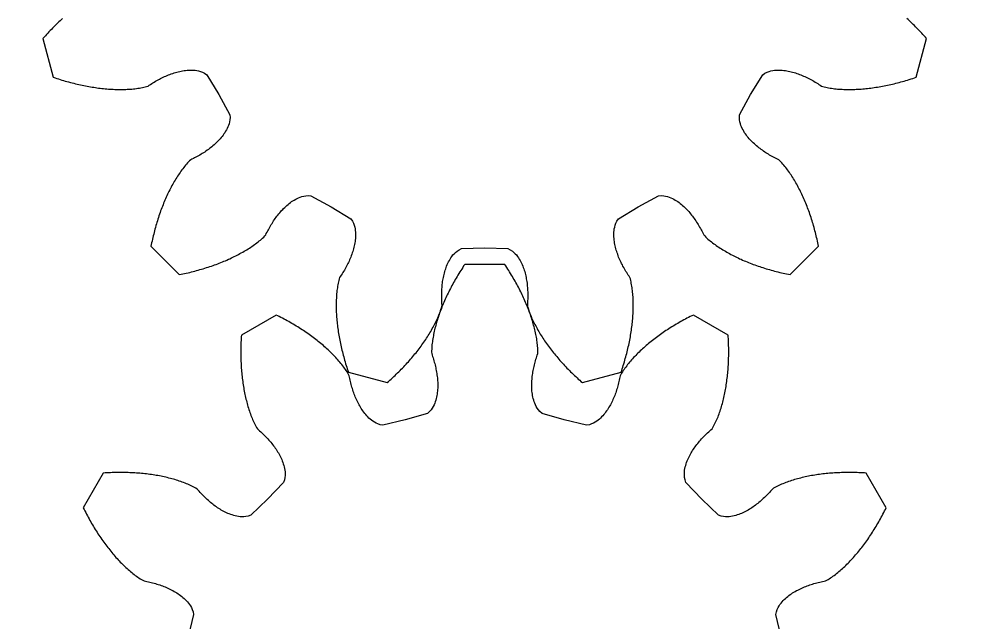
# Model space of a CAD drawing. Header units: metres. Extents: x -22.2 to 22.2, y -22.2 to 22.2.
# Drawn here: x -7.2 to 7.52, y 1.45 to 10.79 of the extents above; entities that cross this region are included whole.
import ezdxf

# ---------------------------------------------------------------- set-up
doc = ezdxf.new("R2010")
doc.units = ezdxf.units.M

msp = doc.modelspace()

# ---------------------------------------------------------------- linework, layer by layer
for points in [[(-6.531, 10.801), (-6.55, 10.783), (-6.57, 10.765), (-6.589, 10.747), (-6.609, 10.728), (-6.628, 10.709), (-6.647, 10.69), (-6.666, 10.671), (-6.685, 10.652), (-6.704, 10.632), (-6.723, 10.612), (-6.742, 10.593), (-6.761, 10.572), (-6.78, 10.552), (-6.798, 10.531), (-6.817, 10.511), (-6.835, 10.49), (-6.675, 9.89), (-6.648, 9.881), (-6.622, 9.873), (-6.595, 9.864), (-6.569, 9.856), (-6.543, 9.848), (-6.516, 9.84), (-6.49, 9.832), (-6.464, 9.825), (-6.438, 9.818), (-6.411, 9.811), (-6.385, 9.804), (-6.359, 9.797), (-6.333, 9.791), (-6.307, 9.785), (-6.281, 9.779), (-6.255, 9.773), (-6.23, 9.767), (-6.204, 9.762), (-6.178, 9.757), (-6.152, 9.752), (-6.127, 9.747), (-6.101, 9.743), (-6.075, 9.739), (-6.05, 9.735), (-6.024, 9.731), (-5.999, 9.727), (-5.974, 9.724), (-5.948, 9.721), (-5.923, 9.718), (-5.898, 9.715), (-5.873, 9.713), (-5.848, 9.711), (-5.823, 9.709), (-5.798, 9.707), (-5.773, 9.706), (-5.749, 9.704), (-5.724, 9.703), (-5.699, 9.703), (-5.675, 9.702), (-5.651, 9.702), (-5.626, 9.702), (-5.602, 9.702), (-5.578, 9.703), (-5.554, 9.703), (-5.53, 9.705), (-5.506, 9.706), (-5.482, 9.707), (-5.459, 9.709), (-5.435, 9.712), (-5.412, 9.714), (-5.389, 9.717), (-5.366, 9.72), (-5.343, 9.724), (-5.32, 9.728), (-5.297, 9.732), (-5.275, 9.737), (-5.253, 9.742), (-5.231, 9.747), (-5.209, 9.755), (-5.19, 9.767), (-5.171, 9.78), (-5.152, 9.792), (-5.133, 9.804), (-5.113, 9.816), (-5.094, 9.828), (-5.074, 9.839), (-5.054, 9.85), (-5.034, 9.861), (-5.014, 9.871), (-4.994, 9.882), (-4.974, 9.891), (-4.954, 9.901), (-4.933, 9.91), (-4.912, 9.919), (-4.892, 9.928), (-4.871, 9.936), (-4.849, 9.943), (-4.828, 9.951), (-4.807, 9.958), (-4.785, 9.965), (-4.763, 9.971), (-4.741, 9.976), (-4.719, 9.982), (-4.696, 9.986), (-4.674, 9.991), (-4.651, 9.994), (-4.628, 9.997), (-4.604, 10), (-4.58, 10.001), (-4.556, 10.001), (-4.531, 10.001), (-4.506, 10.001), (-4.481, 9.998), (-4.455, 9.995), (-4.427, 9.988), (-4.398, 9.98), (-4.369, 9.97), (-4.336, 9.954), (-4.3, 9.93), (-4.114, 9.625), (-4.114, 9.625), (-3.943, 9.311), (-3.94, 9.268), (-3.942, 9.231), (-3.948, 9.201), (-3.956, 9.172), (-3.964, 9.145), (-3.974, 9.121), (-3.985, 9.097), (-3.997, 9.075), (-4.009, 9.054), (-4.021, 9.033), (-4.034, 9.013), (-4.048, 8.994), (-4.062, 8.975), (-4.077, 8.957), (-4.092, 8.94), (-4.107, 8.922), (-4.123, 8.906), (-4.139, 8.889), (-4.155, 8.874), (-4.172, 8.858), (-4.188, 8.843), (-4.206, 8.829), (-4.223, 8.814), (-4.241, 8.8), (-4.259, 8.786), (-4.276, 8.773), (-4.295, 8.76), (-4.313, 8.747), (-4.332, 8.734), (-4.351, 8.722), (-4.37, 8.71), (-4.389, 8.698), (-4.408, 8.686), (-4.428, 8.675), (-4.448, 8.664), (-4.468, 8.653), (-4.488, 8.642), (-4.508, 8.632), (-4.529, 8.621), (-4.549, 8.611), (-4.566, 8.596), (-4.582, 8.58), (-4.598, 8.564), (-4.613, 8.546), (-4.628, 8.529), (-4.643, 8.511), (-4.657, 8.493), (-4.672, 8.475), (-4.686, 8.456), (-4.7, 8.437), (-4.713, 8.418), (-4.727, 8.398), (-4.74, 8.379), (-4.753, 8.359), (-4.766, 8.338), (-4.779, 8.318), (-4.791, 8.297), (-4.803, 8.277), (-4.815, 8.256), (-4.827, 8.234), (-4.839, 8.213), (-4.851, 8.191), (-4.862, 8.169), (-4.874, 8.147), (-4.885, 8.125), (-4.896, 8.103), (-4.906, 8.08), (-4.917, 8.057), (-4.927, 8.034), (-4.938, 8.011), (-4.948, 7.988), (-4.958, 7.965), (-4.968, 7.941), (-4.977, 7.917), (-4.987, 7.893), (-4.996, 7.869), (-5.005, 7.845), (-5.014, 7.821), (-5.023, 7.796), (-5.031, 7.771), (-5.04, 7.746), (-5.048, 7.721), (-5.056, 7.696), (-5.064, 7.671), (-5.072, 7.645), (-5.08, 7.62), (-5.087, 7.594), (-5.095, 7.568), (-5.102, 7.542), (-5.109, 7.516), (-5.116, 7.49), (-5.122, 7.463), (-5.129, 7.437), (-5.135, 7.41), (-5.141, 7.383), (-5.147, 7.356), (-5.153, 7.329), (-5.159, 7.302), (-5.164, 7.275), (-4.725, 6.836), (-4.698, 6.841), (-4.671, 6.847), (-4.644, 6.853), (-4.617, 6.859), (-4.59, 6.865), (-4.563, 6.871), (-4.537, 6.878), (-4.51, 6.884), (-4.484, 6.891), (-4.458, 6.898), (-4.432, 6.905), (-4.406, 6.913), (-4.38, 6.92), (-4.355, 6.928), (-4.329, 6.936), (-4.304, 6.944), (-4.279, 6.952), (-4.254, 6.96), (-4.229, 6.969), (-4.204, 6.977), (-4.179, 6.986), (-4.155, 6.995), (-4.131, 7.004), (-4.107, 7.013), (-4.083, 7.023), (-4.059, 7.032), (-4.035, 7.042), (-4.012, 7.052), (-3.989, 7.062), (-3.966, 7.073), (-3.943, 7.083), (-3.92, 7.094), (-3.897, 7.104), (-3.875, 7.115), (-3.853, 7.126), (-3.831, 7.138), (-3.809, 7.149), (-3.787, 7.161), (-3.766, 7.173), (-3.744, 7.185), (-3.723, 7.197), (-3.703, 7.209), (-3.682, 7.221), (-3.662, 7.234), (-3.641, 7.247), (-3.621, 7.26), (-3.602, 7.273), (-3.582, 7.287), (-3.563, 7.3), (-3.544, 7.314), (-3.525, 7.328), (-3.507, 7.343), (-3.489, 7.357), (-3.471, 7.372), (-3.454, 7.387), (-3.436, 7.402), (-3.42, 7.418), (-3.404, 7.434), (-3.389, 7.451), (-3.379, 7.471), (-3.368, 7.492), (-3.358, 7.512), (-3.347, 7.532), (-3.336, 7.552), (-3.325, 7.572), (-3.314, 7.592), (-3.302, 7.611), (-3.29, 7.63), (-3.278, 7.649), (-3.266, 7.668), (-3.253, 7.687), (-3.24, 7.705), (-3.227, 7.724), (-3.214, 7.741), (-3.2, 7.759), (-3.186, 7.777), (-3.171, 7.794), (-3.157, 7.812), (-3.142, 7.828), (-3.126, 7.845), (-3.111, 7.861), (-3.094, 7.877), (-3.078, 7.893), (-3.06, 7.908), (-3.043, 7.923), (-3.025, 7.938), (-3.006, 7.952), (-2.987, 7.966), (-2.967, 7.979), (-2.946, 7.991), (-2.925, 8.003), (-2.903, 8.015), (-2.879, 8.026), (-2.855, 8.036), (-2.828, 8.044), (-2.799, 8.052), (-2.769, 8.058), (-2.732, 8.06), (-2.689, 8.057), (-2.375, 7.886), (-2.375, 7.886), (-2.07, 7.7), (-2.046, 7.664), (-2.03, 7.631), (-2.02, 7.602), (-2.012, 7.573), (-2.005, 7.545), (-2.002, 7.519), (-1.999, 7.494), (-1.999, 7.469), (-1.999, 7.444), (-1.999, 7.42), (-2, 7.396), (-2.003, 7.372), (-2.006, 7.349), (-2.009, 7.326), (-2.014, 7.304), (-2.018, 7.281), (-2.024, 7.259), (-2.029, 7.237), (-2.035, 7.215), (-2.042, 7.193), (-2.049, 7.172), (-2.057, 7.151), (-2.064, 7.129), (-2.072, 7.108), (-2.081, 7.088), (-2.09, 7.067), (-2.099, 7.046), (-2.109, 7.026), (-2.118, 7.006), (-2.129, 6.986), (-2.139, 6.966), (-2.15, 6.946), (-2.161, 6.926), (-2.172, 6.906), (-2.184, 6.887), (-2.196, 6.867), (-2.208, 6.848), (-2.22, 6.829), (-2.233, 6.81), (-2.245, 6.791), (-2.253, 6.769), (-2.258, 6.747), (-2.263, 6.725), (-2.268, 6.703), (-2.272, 6.68), (-2.276, 6.657), (-2.28, 6.634), (-2.283, 6.611), (-2.286, 6.588), (-2.288, 6.565), (-2.291, 6.541), (-2.293, 6.518), (-2.294, 6.494), (-2.295, 6.47), (-2.297, 6.446), (-2.297, 6.422), (-2.298, 6.398), (-2.298, 6.374), (-2.298, 6.349), (-2.298, 6.325), (-2.297, 6.301), (-2.297, 6.276), (-2.296, 6.251), (-2.294, 6.227), (-2.293, 6.202), (-2.291, 6.177), (-2.289, 6.152), (-2.287, 6.127), (-2.285, 6.102), (-2.282, 6.077), (-2.279, 6.052), (-2.276, 6.026), (-2.273, 6.001), (-2.269, 5.976), (-2.265, 5.95), (-2.261, 5.925), (-2.257, 5.899), (-2.253, 5.873), (-2.248, 5.848), (-2.243, 5.822), (-2.238, 5.796), (-2.233, 5.77), (-2.227, 5.745), (-2.221, 5.719), (-2.215, 5.693), (-2.209, 5.667), (-2.203, 5.641), (-2.196, 5.615), (-2.189, 5.589), (-2.182, 5.562), (-2.175, 5.536), (-2.168, 5.51), (-2.16, 5.484), (-2.152, 5.457), (-2.144, 5.431), (-2.136, 5.405), (-2.127, 5.378), (-2.119, 5.352), (-2.11, 5.325), (-1.51, 5.165), (-1.489, 5.183), (-1.469, 5.202), (-1.448, 5.22), (-1.428, 5.239), (-1.407, 5.258), (-1.388, 5.277), (-1.368, 5.296), (-1.348, 5.315), (-1.329, 5.334), (-1.31, 5.353), (-1.291, 5.372), (-1.272, 5.391), (-1.253, 5.411), (-1.235, 5.43), (-1.217, 5.45), (-1.199, 5.469), (-1.181, 5.489), (-1.164, 5.508), (-1.146, 5.528), (-1.129, 5.548), (-1.113, 5.568), (-1.096, 5.588), (-1.079, 5.608), (-1.063, 5.628), (-1.047, 5.648), (-1.031, 5.668), (-1.016, 5.689), (-1.001, 5.709), (-0.985, 5.729), (-0.971, 5.75), (-0.956, 5.77), (-0.941, 5.791), (-0.927, 5.812), (-0.913, 5.832), (-0.9, 5.853), (-0.886, 5.874), (-0.873, 5.895), (-0.86, 5.915), (-0.847, 5.936), (-0.835, 5.957), (-0.823, 5.978), (-0.811, 6), (-0.799, 6.021), (-0.788, 6.042), (-0.777, 6.063), (-0.766, 6.084), (-0.756, 6.106), (-0.746, 6.127), (-0.736, 6.149), (-0.726, 6.17), (-0.717, 6.192), (-0.708, 6.213), (-0.7, 6.235), (-0.692, 6.257), (-0.684, 6.278), (-0.677, 6.3), (-0.671, 6.322), (-0.664, 6.344), (-0.66, 6.366), (-0.662, 6.389), (-0.663, 6.412), (-0.664, 6.434), (-0.665, 6.457), (-0.665, 6.48), (-0.666, 6.503), (-0.665, 6.525), (-0.665, 6.548), (-0.665, 6.571), (-0.664, 6.593), (-0.663, 6.616), (-0.661, 6.638), (-0.659, 6.66), (-0.657, 6.683), (-0.654, 6.705), (-0.651, 6.728), (-0.647, 6.75), (-0.643, 6.772), (-0.64, 6.794), (-0.635, 6.816), (-0.63, 6.838), (-0.625, 6.86), (-0.618, 6.882), (-0.612, 6.904), (-0.604, 6.926), (-0.597, 6.948), (-0.589, 6.969), (-0.58, 6.991), (-0.57, 7.012), (-0.559, 7.034), (-0.547, 7.055), (-0.535, 7.076), (-0.522, 7.098), (-0.507, 7.119), (-0.491, 7.14), (-0.471, 7.16), (-0.45, 7.181), (-0.427, 7.201), (-0.396, 7.221), (-0.358, 7.241), (0, 7.25), (0, 7.25), (0.358, 7.241), (0.396, 7.221), (0.427, 7.201), (0.45, 7.181), (0.471, 7.16), (0.491, 7.14), (0.507, 7.119), (0.522, 7.098), (0.535, 7.076), (0.547, 7.055), (0.559, 7.034), (0.57, 7.012), (0.58, 6.991), (0.589, 6.969), (0.597, 6.948), (0.604, 6.926), (0.612, 6.904), (0.618, 6.882), (0.625, 6.86), (0.63, 6.838), (0.635, 6.816), (0.64, 6.794), (0.643, 6.772), (0.647, 6.75), (0.651, 6.728), (0.654, 6.705), (0.657, 6.683), (0.659, 6.66), (0.661, 6.638), (0.663, 6.616), (0.664, 6.593), (0.665, 6.571), (0.665, 6.548), (0.665, 6.525), (0.666, 6.503), (0.665, 6.48), (0.665, 6.457), (0.664, 6.434), (0.663, 6.412), (0.662, 6.389), (0.66, 6.366), (0.664, 6.344), (0.671, 6.322), (0.677, 6.3), (0.684, 6.278), (0.692, 6.257), (0.7, 6.235), (0.708, 6.213), (0.717, 6.192), (0.726, 6.17), (0.736, 6.149), (0.746, 6.127), (0.756, 6.106), (0.766, 6.084), (0.777, 6.063), (0.788, 6.042), (0.799, 6.021), (0.811, 6), (0.823, 5.978), (0.835, 5.957), (0.847, 5.936), (0.86, 5.915), (0.873, 5.895), (0.886, 5.874), (0.9, 5.853), (0.913, 5.832), (0.927, 5.812), (0.941, 5.791), (0.956, 5.77), (0.971, 5.75), (0.985, 5.729), (1.001, 5.709), (1.016, 5.689), (1.031, 5.668), (1.047, 5.648), (1.063, 5.628), (1.079, 5.608), (1.096, 5.588), (1.113, 5.568), (1.129, 5.548), (1.146, 5.528), (1.164, 5.508), (1.181, 5.489), (1.199, 5.469), (1.217, 5.45), (1.235, 5.43), (1.253, 5.411), (1.272, 5.391), (1.291, 5.372), (1.31, 5.353), (1.329, 5.334), (1.348, 5.315), (1.368, 5.296), (1.388, 5.277), (1.407, 5.258), (1.428, 5.239), (1.448, 5.22), (1.469, 5.202), (1.489, 5.183), (1.51, 5.165), (2.11, 5.325), (2.119, 5.352), (2.127, 5.378), (2.136, 5.405), (2.144, 5.431), (2.152, 5.457), (2.16, 5.484), (2.168, 5.51), (2.175, 5.536), (2.182, 5.562), (2.189, 5.589), (2.196, 5.615), (2.203, 5.641), (2.209, 5.667), (2.215, 5.693), (2.221, 5.719), (2.227, 5.745), (2.233, 5.77), (2.238, 5.796), (2.243, 5.822), (2.248, 5.848), (2.253, 5.873), (2.257, 5.899), (2.261, 5.925), (2.265, 5.95), (2.269, 5.976), (2.273, 6.001), (2.276, 6.026), (2.279, 6.052), (2.282, 6.077), (2.285, 6.102), (2.287, 6.127), (2.289, 6.152), (2.291, 6.177), (2.293, 6.202), (2.294, 6.227), (2.296, 6.251), (2.297, 6.276), (2.297, 6.301), (2.298, 6.325), (2.298, 6.349), (2.298, 6.374), (2.298, 6.398), (2.297, 6.422), (2.297, 6.446), (2.295, 6.47), (2.294, 6.494), (2.293, 6.518), (2.291, 6.541), (2.288, 6.565), (2.286, 6.588), (2.283, 6.611), (2.28, 6.634), (2.276, 6.657), (2.272, 6.68), (2.268, 6.703), (2.263, 6.725), (2.258, 6.747), (2.253, 6.769), (2.245, 6.791), (2.233, 6.81), (2.22, 6.829), (2.208, 6.848), (2.196, 6.867), (2.184, 6.887), (2.172, 6.906), (2.161, 6.926), (2.15, 6.946), (2.139, 6.966), (2.129, 6.986), (2.118, 7.006), (2.109, 7.026), (2.099, 7.046), (2.09, 7.067), (2.081, 7.088), (2.072, 7.108), (2.064, 7.129), (2.057, 7.151), (2.049, 7.172), (2.042, 7.193), (2.035, 7.215), (2.029, 7.237), (2.024, 7.259), (2.018, 7.281), (2.014, 7.304), (2.009, 7.326), (2.006, 7.349), (2.003, 7.372), (2, 7.396), (1.999, 7.42), (1.999, 7.444), (1.999, 7.469), (1.999, 7.494), (2.002, 7.519), (2.005, 7.545), (2.012, 7.573), (2.02, 7.602), (2.03, 7.631), (2.046, 7.664), (2.07, 7.7), (2.375, 7.886), (2.375, 7.886), (2.689, 8.057), (2.732, 8.06), (2.769, 8.058), (2.799, 8.052), (2.828, 8.044), (2.855, 8.036), (2.879, 8.026), (2.903, 8.015), (2.925, 8.003), (2.946, 7.991), (2.967, 7.979), (2.987, 7.966), (3.006, 7.952), (3.025, 7.938), (3.043, 7.923), (3.06, 7.908), (3.078, 7.893), (3.094, 7.877), (3.111, 7.861), (3.126, 7.845), (3.142, 7.828), (3.157, 7.812), (3.171, 7.794), (3.186, 7.777), (3.2, 7.759), (3.214, 7.741), (3.227, 7.724), (3.24, 7.705), (3.253, 7.687), (3.266, 7.668), (3.278, 7.649), (3.29, 7.63), (3.302, 7.611), (3.314, 7.592), (3.325, 7.572), (3.336, 7.552), (3.347, 7.532), (3.358, 7.512), (3.368, 7.492), (3.379, 7.471), (3.389, 7.451), (3.404, 7.434), (3.42, 7.418), (3.436, 7.402), (3.454, 7.387), (3.471, 7.372), (3.489, 7.357), (3.507, 7.343), (3.525, 7.328), (3.544, 7.314), (3.563, 7.3), (3.582, 7.287), (3.602, 7.273), (3.621, 7.26), (3.641, 7.247), (3.662, 7.234), (3.682, 7.221), (3.703, 7.209), (3.723, 7.197), (3.744, 7.185), (3.766, 7.173), (3.787, 7.161), (3.809, 7.149), (3.831, 7.138), (3.853, 7.126), (3.875, 7.115), (3.897, 7.104), (3.92, 7.094), (3.943, 7.083), (3.966, 7.073), (3.989, 7.062), (4.012, 7.052), (4.035, 7.042), (4.059, 7.032), (4.083, 7.023), (4.107, 7.013), (4.131, 7.004), (4.155, 6.995), (4.179, 6.986), (4.204, 6.977), (4.229, 6.969), (4.254, 6.96), (4.279, 6.952), (4.304, 6.944), (4.329, 6.936), (4.355, 6.928), (4.38, 6.92), (4.406, 6.913), (4.432, 6.905), (4.458, 6.898), (4.484, 6.891), (4.51, 6.884), (4.537, 6.878), (4.563, 6.871), (4.59, 6.865), (4.617, 6.859), (4.644, 6.853), (4.671, 6.847), (4.698, 6.841), (4.725, 6.836), (5.164, 7.275), (5.159, 7.302), (5.153, 7.329), (5.147, 7.356), (5.141, 7.383), (5.135, 7.41), (5.129, 7.437), (5.122, 7.463), (5.116, 7.49), (5.109, 7.516), (5.102, 7.542), (5.095, 7.568), (5.087, 7.594), (5.08, 7.62), (5.072, 7.645), (5.064, 7.671), (5.056, 7.696), (5.048, 7.721), (5.04, 7.746), (5.031, 7.771), (5.023, 7.796), (5.014, 7.821), (5.005, 7.845), (4.996, 7.869), (4.987, 7.893), (4.977, 7.917), (4.968, 7.941), (4.958, 7.965), (4.948, 7.988), (4.938, 8.011), (4.927, 8.034), (4.917, 8.057), (4.906, 8.08), (4.896, 8.103), (4.885, 8.125), (4.874, 8.147), (4.862, 8.169), (4.851, 8.191), (4.839, 8.213), (4.827, 8.234), (4.815, 8.256), (4.803, 8.277), (4.791, 8.297), (4.779, 8.318), (4.766, 8.338), (4.753, 8.359), (4.74, 8.379), (4.727, 8.398), (4.713, 8.418), (4.7, 8.437), (4.686, 8.456), (4.672, 8.475), (4.657, 8.493), (4.643, 8.511), (4.628, 8.529), (4.613, 8.546), (4.598, 8.564), (4.582, 8.58), (4.566, 8.596), (4.549, 8.611), (4.529, 8.621), (4.508, 8.632), (4.488, 8.642), (4.468, 8.653), (4.448, 8.664), (4.428, 8.675), (4.408, 8.686), (4.389, 8.698), (4.37, 8.71), (4.351, 8.722), (4.332, 8.734), (4.313, 8.747), (4.295, 8.76), (4.276, 8.773), (4.259, 8.786), (4.241, 8.8), (4.223, 8.814), (4.206, 8.829), (4.188, 8.843), (4.172, 8.858), (4.155, 8.874), (4.139, 8.889), (4.123, 8.906), (4.107, 8.922), (4.092, 8.94), (4.077, 8.957), (4.062, 8.975), (4.048, 8.994), (4.034, 9.013), (4.021, 9.033), (4.009, 9.054), (3.997, 9.075), (3.985, 9.097), (3.974, 9.121), (3.964, 9.145), (3.956, 9.172), (3.948, 9.201), (3.942, 9.231), (3.94, 9.268), (3.943, 9.311), (4.114, 9.625), (4.114, 9.625), (4.3, 9.93), (4.336, 9.954), (4.369, 9.97), (4.398, 9.98), (4.427, 9.988), (4.455, 9.995), (4.481, 9.998), (4.506, 10.001), (4.531, 10.001), (4.556, 10.001), (4.58, 10.001), (4.604, 10), (4.628, 9.997), (4.651, 9.994), (4.674, 9.991), (4.696, 9.986), (4.719, 9.982), (4.741, 9.976), (4.763, 9.971), (4.785, 9.965), (4.807, 9.958), (4.828, 9.951), (4.849, 9.943), (4.871, 9.936), (4.892, 9.928), (4.912, 9.919), (4.933, 9.91), (4.954, 9.901), (4.974, 9.891), (4.994, 9.882), (5.014, 9.871), (5.034, 9.861), (5.054, 9.85), (5.074, 9.839), (5.094, 9.828), (5.113, 9.816), (5.133, 9.804), (5.152, 9.792), (5.171, 9.78), (5.19, 9.767), (5.209, 9.755), (5.231, 9.747), (5.253, 9.742), (5.275, 9.737), (5.297, 9.732), (5.32, 9.728), (5.343, 9.724), (5.366, 9.72), (5.389, 9.717), (5.412, 9.714), (5.435, 9.712), (5.459, 9.709), (5.482, 9.707), (5.506, 9.706), (5.53, 9.705), (5.554, 9.703), (5.578, 9.703), (5.602, 9.702), (5.626, 9.702), (5.651, 9.702), (5.675, 9.702), (5.699, 9.703), (5.724, 9.703), (5.749, 9.704), (5.773, 9.706), (5.798, 9.707), (5.823, 9.709), (5.848, 9.711), (5.873, 9.713), (5.898, 9.715), (5.923, 9.718), (5.948, 9.721), (5.974, 9.724), (5.999, 9.727), (6.024, 9.731), (6.05, 9.735), (6.075, 9.739), (6.101, 9.743), (6.127, 9.747), (6.152, 9.752), (6.178, 9.757), (6.204, 9.762), (6.23, 9.767), (6.255, 9.773), (6.281, 9.779), (6.307, 9.785), (6.333, 9.791), (6.359, 9.797), (6.385, 9.804), (6.411, 9.811), (6.438, 9.818), (6.464, 9.825), (6.49, 9.832), (6.516, 9.84), (6.543, 9.848), (6.569, 9.856), (6.595, 9.864), (6.622, 9.873), (6.648, 9.881), (6.675, 9.89), (6.835, 10.49), (6.817, 10.511), (6.798, 10.531), (6.78, 10.552), (6.761, 10.572), (6.742, 10.593), (6.723, 10.612), (6.704, 10.632), (6.685, 10.652), (6.666, 10.671), (6.647, 10.69), (6.628, 10.709), (6.609, 10.728), (6.589, 10.747), (6.57, 10.765), (6.55, 10.783), (6.531, 10.801)], [(4.588, 1.229), (4.504, 1.577), (4.513, 1.619), (4.525, 1.654), (4.538, 1.682), (4.553, 1.708), (4.568, 1.732), (4.584, 1.753), (4.6, 1.773), (4.617, 1.791), (4.635, 1.808), (4.652, 1.825), (4.67, 1.841), (4.688, 1.856), (4.707, 1.87), (4.726, 1.884), (4.745, 1.897), (4.764, 1.91), (4.784, 1.921), (4.803, 1.934), (4.823, 1.945), (4.843, 1.955), (4.863, 1.965), (4.883, 1.975), (4.904, 1.984), (4.924, 1.994), (4.945, 2.002), (4.966, 2.011), (4.987, 2.018), (5.008, 2.026), (5.029, 2.034), (5.051, 2.04), (5.072, 2.047), (5.094, 2.054), (5.116, 2.06), (5.138, 2.066), (5.16, 2.071), (5.182, 2.077), (5.204, 2.082), (5.226, 2.087), (5.249, 2.091), (5.271, 2.096), (5.291, 2.106), (5.311, 2.117), (5.33, 2.129), (5.35, 2.142), (5.369, 2.155), (5.388, 2.168), (5.406, 2.182), (5.425, 2.196), (5.443, 2.211), (5.462, 2.225), (5.48, 2.24), (5.498, 2.256), (5.516, 2.271), (5.533, 2.287), (5.551, 2.303), (5.569, 2.32), (5.586, 2.336), (5.603, 2.353), (5.621, 2.371), (5.638, 2.388), (5.655, 2.406), (5.671, 2.424), (5.688, 2.442), (5.705, 2.46), (5.721, 2.479), (5.738, 2.497), (5.754, 2.516), (5.77, 2.536), (5.786, 2.555), (5.802, 2.575), (5.818, 2.595), (5.833, 2.615), (5.849, 2.635), (5.864, 2.655), (5.88, 2.676), (5.895, 2.697), (5.91, 2.718), (5.925, 2.739), (5.94, 2.761), (5.954, 2.782), (5.969, 2.804), (5.984, 2.826), (5.998, 2.848), (6.012, 2.871), (6.026, 2.893), (6.04, 2.916), (6.054, 2.939), (6.068, 2.962), (6.082, 2.985), (6.095, 3.009), (6.109, 3.033), (6.122, 3.056), (6.135, 3.08), (6.148, 3.105), (6.161, 3.129), (6.174, 3.153), (6.186, 3.178), (6.199, 3.203), (6.211, 3.228), (5.901, 3.765), (5.873, 3.767), (5.845, 3.769), (5.818, 3.77), (5.79, 3.771), (5.763, 3.772), (5.735, 3.773), (5.708, 3.774), (5.681, 3.774), (5.653, 3.774), (5.626, 3.774), (5.599, 3.774), (5.572, 3.774), (5.546, 3.773), (5.519, 3.772), (5.492, 3.771), (5.466, 3.77), (5.439, 3.769), (5.413, 3.767), (5.387, 3.766), (5.361, 3.764), (5.335, 3.761), (5.309, 3.759), (5.283, 3.757), (5.257, 3.754), (5.232, 3.751), (5.206, 3.748), (5.181, 3.744), (5.156, 3.741), (5.131, 3.737), (5.106, 3.733), (5.081, 3.729), (5.056, 3.725), (5.032, 3.72), (5.007, 3.715), (4.983, 3.71), (4.959, 3.705), (4.935, 3.7), (4.911, 3.694), (4.887, 3.688), (4.863, 3.682), (4.84, 3.676), (4.816, 3.669), (4.793, 3.663), (4.77, 3.656), (4.747, 3.649), (4.725, 3.641), (4.702, 3.633), (4.68, 3.625), (4.658, 3.617), (4.636, 3.609), (4.614, 3.6), (4.593, 3.591), (4.572, 3.582), (4.551, 3.572), (4.53, 3.562), (4.509, 3.552), (4.489, 3.541), (4.469, 3.53), (4.45, 3.517), (4.435, 3.5), (4.42, 3.483), (4.405, 3.466), (4.389, 3.449), (4.374, 3.433), (4.358, 3.417), (4.342, 3.401), (4.326, 3.385), (4.309, 3.369), (4.293, 3.354), (4.276, 3.339), (4.259, 3.324), (4.241, 3.31), (4.224, 3.295), (4.206, 3.282), (4.189, 3.268), (4.17, 3.255), (4.152, 3.242), (4.134, 3.229), (4.115, 3.216), (4.095, 3.204), (4.076, 3.193), (4.056, 3.182), (4.036, 3.171), (4.015, 3.161), (3.995, 3.15), (3.973, 3.141), (3.952, 3.132), (3.93, 3.124), (3.907, 3.116), (3.883, 3.11), (3.86, 3.103), (3.835, 3.098), (3.81, 3.093), (3.784, 3.09), (3.755, 3.089), (3.726, 3.089), (3.695, 3.092), (3.659, 3.099), (3.618, 3.112), (3.359, 3.359), (3.359, 3.359), (3.112, 3.618), (3.099, 3.659), (3.092, 3.695), (3.089, 3.726), (3.089, 3.755), (3.09, 3.784), (3.093, 3.81), (3.098, 3.835), (3.103, 3.86), (3.11, 3.883), (3.116, 3.907), (3.124, 3.93), (3.132, 3.952), (3.141, 3.973), (3.15, 3.995), (3.161, 4.015), (3.171, 4.036), (3.182, 4.056), (3.193, 4.076), (3.204, 4.095), (3.216, 4.115), (3.229, 4.134), (3.242, 4.152), (3.255, 4.17), (3.268, 4.189), (3.282, 4.206), (3.295, 4.224), (3.31, 4.241), (3.324, 4.259), (3.339, 4.276), (3.354, 4.293), (3.369, 4.309), (3.385, 4.326), (3.401, 4.342), (3.417, 4.358), (3.433, 4.374), (3.449, 4.389), (3.466, 4.405), (3.483, 4.42), (3.5, 4.435), (3.517, 4.45), (3.53, 4.469), (3.541, 4.489), (3.552, 4.509), (3.562, 4.53), (3.572, 4.551), (3.582, 4.572), (3.591, 4.593), (3.6, 4.614), (3.609, 4.636), (3.617, 4.658), (3.625, 4.68), (3.633, 4.702), (3.641, 4.725), (3.649, 4.747), (3.656, 4.77), (3.663, 4.793), (3.669, 4.816), (3.676, 4.84), (3.682, 4.863), (3.688, 4.887), (3.694, 4.911), (3.7, 4.935), (3.705, 4.959), (3.71, 4.983), (3.715, 5.007), (3.72, 5.032), (3.725, 5.056), (3.729, 5.081), (3.733, 5.106), (3.737, 5.131), (3.741, 5.156), (3.744, 5.181), (3.748, 5.206), (3.751, 5.232), (3.754, 5.257), (3.757, 5.283), (3.759, 5.309), (3.761, 5.335), (3.764, 5.361), (3.766, 5.387), (3.767, 5.413), (3.769, 5.439), (3.77, 5.466), (3.771, 5.492), (3.772, 5.519), (3.773, 5.546), (3.774, 5.572), (3.774, 5.599), (3.774, 5.626), (3.774, 5.653), (3.774, 5.681), (3.774, 5.708), (3.773, 5.735), (3.772, 5.763), (3.771, 5.79), (3.77, 5.818), (3.769, 5.845), (3.767, 5.873), (3.765, 5.901), (3.228, 6.211), (3.228, 6.211), (3.203, 6.199), (3.178, 6.186), (3.153, 6.174), (3.129, 6.161), (3.105, 6.148), (3.08, 6.135), (3.056, 6.122), (3.033, 6.109), (3.009, 6.095), (2.985, 6.082), (2.962, 6.068), (2.939, 6.054), (2.916, 6.04), (2.893, 6.026), (2.871, 6.012), (2.848, 5.998), (2.826, 5.984), (2.804, 5.969), (2.782, 5.954), (2.761, 5.94), (2.739, 5.925), (2.718, 5.91), (2.697, 5.895), (2.676, 5.88), (2.655, 5.864), (2.635, 5.849), (2.615, 5.833), (2.595, 5.818), (2.575, 5.802), (2.555, 5.786), (2.536, 5.77), (2.516, 5.754), (2.497, 5.738), (2.479, 5.721), (2.46, 5.705), (2.442, 5.688), (2.424, 5.671), (2.406, 5.655), (2.388, 5.638), (2.371, 5.621), (2.353, 5.603), (2.336, 5.586), (2.32, 5.569), (2.303, 5.551), (2.287, 5.533), (2.271, 5.516), (2.256, 5.498), (2.24, 5.48), (2.225, 5.462), (2.211, 5.443), (2.196, 5.425), (2.182, 5.406), (2.168, 5.388), (2.155, 5.369), (2.142, 5.35), (2.129, 5.33), (2.117, 5.311), (2.106, 5.291), (2.096, 5.271), (2.091, 5.249), (2.087, 5.226), (2.082, 5.204), (2.077, 5.182), (2.071, 5.16), (2.066, 5.138), (2.06, 5.116), (2.054, 5.094), (2.047, 5.072), (2.04, 5.051), (2.034, 5.029), (2.026, 5.008), (2.018, 4.987), (2.011, 4.966), (2.002, 4.945), (1.994, 4.924), (1.984, 4.904), (1.975, 4.883), (1.965, 4.863), (1.955, 4.843), (1.945, 4.823), (1.934, 4.803), (1.921, 4.784), (1.91, 4.764), (1.897, 4.745), (1.884, 4.726), (1.87, 4.707), (1.856, 4.688), (1.841, 4.67), (1.825, 4.652), (1.808, 4.635), (1.791, 4.617), (1.773, 4.6), (1.753, 4.584), (1.732, 4.568), (1.708, 4.553), (1.682, 4.538), (1.654, 4.525), (1.619, 4.513), (1.577, 4.504), (1.229, 4.588), (1.229, 4.588), (0.886, 4.689), (0.854, 4.718), (0.83, 4.745), (0.812, 4.771), (0.798, 4.797), (0.784, 4.822), (0.774, 4.846), (0.765, 4.87), (0.758, 4.894), (0.751, 4.918), (0.746, 4.942), (0.74, 4.965), (0.737, 4.988), (0.734, 5.012), (0.731, 5.035), (0.73, 5.058), (0.728, 5.081), (0.728, 5.103), (0.727, 5.126), (0.727, 5.149), (0.728, 5.171), (0.729, 5.194), (0.732, 5.216), (0.733, 5.239), (0.736, 5.261), (0.739, 5.284), (0.742, 5.306), (0.746, 5.328), (0.75, 5.35), (0.754, 5.372), (0.758, 5.394), (0.763, 5.416), (0.769, 5.438), (0.774, 5.46), (0.78, 5.482), (0.786, 5.504), (0.792, 5.526), (0.799, 5.548), (0.806, 5.569), (0.813, 5.591), (0.821, 5.613), (0.822, 5.635), (0.822, 5.658), (0.821, 5.681), (0.82, 5.704), (0.818, 5.727), (0.816, 5.75), (0.813, 5.773), (0.81, 5.796), (0.807, 5.819), (0.804, 5.842), (0.8, 5.866), (0.795, 5.889), (0.791, 5.912), (0.786, 5.936), (0.781, 5.959), (0.775, 5.982), (0.77, 6.006), (0.764, 6.029), (0.757, 6.053), (0.751, 6.076), (0.744, 6.1), (0.737, 6.123), (0.73, 6.147), (0.722, 6.17), (0.714, 6.194), (0.706, 6.218), (0.698, 6.241), (0.689, 6.265), (0.68, 6.288), (0.671, 6.312), (0.662, 6.336), (0.652, 6.359), (0.642, 6.383), (0.632, 6.406), (0.622, 6.43), (0.612, 6.454), (0.601, 6.477), (0.59, 6.501), (0.579, 6.524), (0.568, 6.548), (0.556, 6.572), (0.544, 6.595), (0.532, 6.619), (0.52, 6.642), (0.507, 6.666), (0.495, 6.689), (0.482, 6.713), (0.469, 6.736), (0.455, 6.76), (0.442, 6.783), (0.428, 6.807), (0.414, 6.83), (0.4, 6.853), (0.385, 6.877), (0.371, 6.9), (0.356, 6.923), (0.341, 6.947), (0.326, 6.97), (0.31, 6.993), (-0.31, 6.993), (-0.326, 6.97), (-0.341, 6.947), (-0.356, 6.923), (-0.371, 6.9), (-0.385, 6.877), (-0.4, 6.853), (-0.414, 6.83), (-0.428, 6.807), (-0.442, 6.783), (-0.455, 6.76), (-0.469, 6.736), (-0.482, 6.713), (-0.495, 6.689), (-0.507, 6.666), (-0.52, 6.642), (-0.532, 6.619), (-0.544, 6.595), (-0.556, 6.572), (-0.568, 6.548), (-0.579, 6.524), (-0.59, 6.501), (-0.601, 6.477), (-0.612, 6.454), (-0.622, 6.43), (-0.632, 6.406), (-0.642, 6.383), (-0.652, 6.359), (-0.662, 6.336), (-0.671, 6.312), (-0.68, 6.288), (-0.689, 6.265), (-0.698, 6.241), (-0.706, 6.218), (-0.714, 6.194), (-0.722, 6.17), (-0.73, 6.147), (-0.737, 6.123), (-0.744, 6.1), (-0.751, 6.076), (-0.757, 6.053), (-0.764, 6.029), (-0.77, 6.006), (-0.775, 5.982), (-0.781, 5.959), (-0.786, 5.936), (-0.791, 5.912), (-0.795, 5.889), (-0.8, 5.866), (-0.804, 5.842), (-0.807, 5.819), (-0.81, 5.796), (-0.813, 5.773), (-0.816, 5.75), (-0.818, 5.727), (-0.82, 5.704), (-0.821, 5.681), (-0.822, 5.658), (-0.822, 5.635), (-0.821, 5.613), (-0.813, 5.591), (-0.806, 5.569), (-0.799, 5.548), (-0.792, 5.526), (-0.786, 5.504), (-0.78, 5.482), (-0.774, 5.46), (-0.769, 5.438), (-0.763, 5.416), (-0.758, 5.394), (-0.754, 5.372), (-0.75, 5.35), (-0.746, 5.328), (-0.742, 5.306), (-0.739, 5.284), (-0.736, 5.261), (-0.733, 5.239), (-0.732, 5.216), (-0.729, 5.194), (-0.728, 5.171), (-0.727, 5.149), (-0.727, 5.126), (-0.728, 5.103), (-0.728, 5.081), (-0.73, 5.058), (-0.731, 5.035), (-0.734, 5.012), (-0.737, 4.988), (-0.74, 4.965), (-0.746, 4.942), (-0.751, 4.918), (-0.758, 4.894), (-0.765, 4.87), (-0.774, 4.846), (-0.784, 4.822), (-0.798, 4.797), (-0.812, 4.771), (-0.83, 4.745), (-0.854, 4.718), (-0.886, 4.689), (-1.229, 4.588), (-1.229, 4.588), (-1.577, 4.504), (-1.619, 4.513), (-1.654, 4.525), (-1.682, 4.538), (-1.708, 4.553), (-1.732, 4.568), (-1.753, 4.584), (-1.773, 4.6), (-1.791, 4.617), (-1.808, 4.635), (-1.825, 4.652), (-1.841, 4.67), (-1.856, 4.688), (-1.87, 4.707), (-1.884, 4.726), (-1.897, 4.745), (-1.91, 4.764), (-1.921, 4.784), (-1.934, 4.803), (-1.945, 4.823), (-1.955, 4.843), (-1.965, 4.863), (-1.975, 4.883), (-1.984, 4.904), (-1.994, 4.924), (-2.002, 4.945), (-2.011, 4.966), (-2.018, 4.987), (-2.026, 5.008), (-2.034, 5.029), (-2.04, 5.051), (-2.047, 5.072), (-2.054, 5.094), (-2.06, 5.116), (-2.066, 5.138), (-2.071, 5.16), (-2.077, 5.182), (-2.082, 5.204), (-2.087, 5.226), (-2.091, 5.249), (-2.096, 5.271), (-2.106, 5.291), (-2.117, 5.311), (-2.129, 5.33), (-2.142, 5.35), (-2.155, 5.369), (-2.168, 5.388), (-2.182, 5.406), (-2.196, 5.425), (-2.211, 5.443), (-2.225, 5.462), (-2.24, 5.48), (-2.256, 5.498), (-2.271, 5.516), (-2.287, 5.533), (-2.303, 5.551), (-2.32, 5.569), (-2.336, 5.586), (-2.353, 5.603), (-2.371, 5.621), (-2.388, 5.638), (-2.406, 5.655), (-2.424, 5.671), (-2.442, 5.688), (-2.46, 5.705), (-2.479, 5.721), (-2.497, 5.738), (-2.516, 5.754), (-2.536, 5.77), (-2.555, 5.786), (-2.575, 5.802), (-2.595, 5.818), (-2.615, 5.833), (-2.635, 5.849), (-2.655, 5.864), (-2.676, 5.88), (-2.697, 5.895), (-2.718, 5.91), (-2.739, 5.925), (-2.761, 5.94), (-2.782, 5.954), (-2.804, 5.969), (-2.826, 5.984), (-2.848, 5.998), (-2.871, 6.012), (-2.893, 6.026), (-2.916, 6.04), (-2.939, 6.054), (-2.962, 6.068), (-2.986, 6.082), (-3.009, 6.095), (-3.033, 6.109), (-3.056, 6.122), (-3.08, 6.135), (-3.105, 6.148), (-3.129, 6.161), (-3.153, 6.174), (-3.178, 6.186), (-3.203, 6.199), (-3.228, 6.211), (-3.765, 5.901), (-3.767, 5.873), (-3.769, 5.845), (-3.77, 5.818), (-3.771, 5.79), (-3.772, 5.763), (-3.773, 5.735), (-3.774, 5.708), (-3.774, 5.681), (-3.774, 5.653), (-3.774, 5.626), (-3.774, 5.599), (-3.774, 5.572), (-3.773, 5.546), (-3.772, 5.519), (-3.771, 5.492), (-3.77, 5.466), (-3.769, 5.439), (-3.767, 5.413), (-3.766, 5.387), (-3.764, 5.361), (-3.761, 5.335), (-3.759, 5.309), (-3.757, 5.283), (-3.754, 5.257), (-3.751, 5.232), (-3.748, 5.206), (-3.744, 5.181), (-3.741, 5.156), (-3.737, 5.131), (-3.733, 5.106), (-3.729, 5.081), (-3.725, 5.056), (-3.72, 5.032), (-3.715, 5.007), (-3.71, 4.983), (-3.705, 4.959), (-3.7, 4.935), (-3.694, 4.911), (-3.688, 4.887), (-3.682, 4.863), (-3.676, 4.84), (-3.669, 4.816), (-3.663, 4.793), (-3.656, 4.77), (-3.649, 4.747), (-3.641, 4.725), (-3.633, 4.702), (-3.625, 4.68), (-3.617, 4.658), (-3.609, 4.636), (-3.6, 4.614), (-3.591, 4.593), (-3.582, 4.572), (-3.572, 4.551), (-3.562, 4.53), (-3.552, 4.509), (-3.541, 4.489), (-3.53, 4.469), (-3.517, 4.45), (-3.5, 4.435), (-3.483, 4.42), (-3.466, 4.405), (-3.449, 4.389), (-3.433, 4.374), (-3.417, 4.358), (-3.401, 4.342), (-3.385, 4.326), (-3.369, 4.309), (-3.354, 4.293), (-3.339, 4.276), (-3.324, 4.259), (-3.31, 4.241), (-3.295, 4.224), (-3.282, 4.206), (-3.268, 4.189), (-3.255, 4.17), (-3.242, 4.152), (-3.229, 4.134), (-3.216, 4.115), (-3.204, 4.095), (-3.193, 4.076), (-3.182, 4.056), (-3.171, 4.036), (-3.161, 4.015), (-3.15, 3.995), (-3.141, 3.973), (-3.132, 3.952), (-3.124, 3.93), (-3.116, 3.907), (-3.11, 3.883), (-3.103, 3.86), (-3.098, 3.835), (-3.093, 3.81), (-3.09, 3.784), (-3.089, 3.755), (-3.089, 3.726), (-3.092, 3.695), (-3.099, 3.659), (-3.112, 3.618), (-3.359, 3.359), (-3.359, 3.359), (-3.618, 3.112), (-3.659, 3.099), (-3.695, 3.092), (-3.726, 3.089), (-3.755, 3.089), (-3.784, 3.09), (-3.81, 3.093), (-3.835, 3.098), (-3.86, 3.103), (-3.883, 3.11), (-3.907, 3.116), (-3.93, 3.124), (-3.952, 3.132), (-3.973, 3.141), (-3.995, 3.15), (-4.015, 3.161), (-4.036, 3.171), (-4.056, 3.182), (-4.076, 3.193), (-4.095, 3.204), (-4.115, 3.216), (-4.134, 3.229), (-4.152, 3.242), (-4.17, 3.255), (-4.189, 3.268), (-4.206, 3.282), (-4.224, 3.295), (-4.241, 3.31), (-4.259, 3.324), (-4.276, 3.339), (-4.293, 3.354), (-4.309, 3.369), (-4.326, 3.385), (-4.342, 3.401), (-4.358, 3.417), (-4.374, 3.433), (-4.389, 3.449), (-4.405, 3.466), (-4.42, 3.483), (-4.435, 3.5), (-4.45, 3.517), (-4.469, 3.53), (-4.489, 3.541), (-4.509, 3.552), (-4.53, 3.562), (-4.551, 3.572), (-4.572, 3.582), (-4.593, 3.591), (-4.614, 3.6), (-4.636, 3.609), (-4.658, 3.617), (-4.68, 3.625), (-4.702, 3.633), (-4.725, 3.641), (-4.747, 3.649), (-4.77, 3.656), (-4.793, 3.663), (-4.816, 3.669), (-4.84, 3.676), (-4.863, 3.682), (-4.887, 3.688), (-4.911, 3.694), (-4.935, 3.7), (-4.959, 3.705), (-4.983, 3.71), (-5.007, 3.715), (-5.032, 3.72), (-5.056, 3.725), (-5.081, 3.729), (-5.106, 3.733), (-5.131, 3.737), (-5.156, 3.741), (-5.181, 3.744), (-5.206, 3.748), (-5.232, 3.751), (-5.257, 3.754), (-5.283, 3.757), (-5.309, 3.759), (-5.335, 3.761), (-5.361, 3.764), (-5.387, 3.766), (-5.413, 3.767), (-5.439, 3.769), (-5.466, 3.77), (-5.492, 3.771), (-5.519, 3.772), (-5.546, 3.773), (-5.572, 3.774), (-5.599, 3.774), (-5.626, 3.774), (-5.653, 3.774), (-5.681, 3.774), (-5.708, 3.774), (-5.735, 3.773), (-5.763, 3.772), (-5.79, 3.771), (-5.818, 3.77), (-5.845, 3.769), (-5.873, 3.767), (-5.901, 3.765), (-6.211, 3.228), (-6.199, 3.203), (-6.186, 3.178), (-6.174, 3.153), (-6.161, 3.129), (-6.148, 3.105), (-6.135, 3.08), (-6.122, 3.056), (-6.109, 3.033), (-6.095, 3.009), (-6.082, 2.985), (-6.068, 2.962), (-6.054, 2.939), (-6.04, 2.916), (-6.026, 2.893), (-6.012, 2.871), (-5.998, 2.848), (-5.984, 2.826), (-5.969, 2.804), (-5.954, 2.782), (-5.94, 2.761), (-5.925, 2.739), (-5.91, 2.718), (-5.895, 2.697), (-5.88, 2.676), (-5.864, 2.655), (-5.849, 2.635), (-5.833, 2.615), (-5.818, 2.595), (-5.802, 2.575), (-5.786, 2.555), (-5.77, 2.536), (-5.754, 2.516), (-5.738, 2.497), (-5.721, 2.479), (-5.705, 2.46), (-5.688, 2.442), (-5.671, 2.424), (-5.655, 2.406), (-5.638, 2.388), (-5.621, 2.371), (-5.603, 2.353), (-5.586, 2.336), (-5.569, 2.32), (-5.551, 2.303), (-5.533, 2.287), (-5.516, 2.271), (-5.498, 2.256), (-5.48, 2.24), (-5.462, 2.225), (-5.443, 2.211), (-5.425, 2.196), (-5.406, 2.182), (-5.388, 2.168), (-5.369, 2.155), (-5.35, 2.142), (-5.33, 2.129), (-5.311, 2.117), (-5.291, 2.106), (-5.271, 2.096), (-5.249, 2.091), (-5.226, 2.087), (-5.204, 2.082), (-5.182, 2.077), (-5.16, 2.071), (-5.138, 2.066), (-5.116, 2.06), (-5.094, 2.054), (-5.072, 2.047), (-5.051, 2.04), (-5.029, 2.034), (-5.008, 2.026), (-4.987, 2.018), (-4.966, 2.011), (-4.945, 2.002), (-4.924, 1.994), (-4.904, 1.984), (-4.883, 1.975), (-4.863, 1.965), (-4.843, 1.955), (-4.823, 1.945), (-4.803, 1.934), (-4.784, 1.921), (-4.764, 1.91), (-4.745, 1.897), (-4.726, 1.884), (-4.707, 1.87), (-4.688, 1.856), (-4.67, 1.841), (-4.652, 1.825), (-4.635, 1.808), (-4.617, 1.791), (-4.6, 1.773), (-4.584, 1.753), (-4.568, 1.732), (-4.553, 1.708), (-4.538, 1.682), (-4.525, 1.654), (-4.513, 1.619), (-4.504, 1.577), (-4.588, 1.229)]]:
    msp.add_lwpolyline(points)
msp.add_circle((0, 0), 22.25)

doc.saveas('drawing.dxf')
